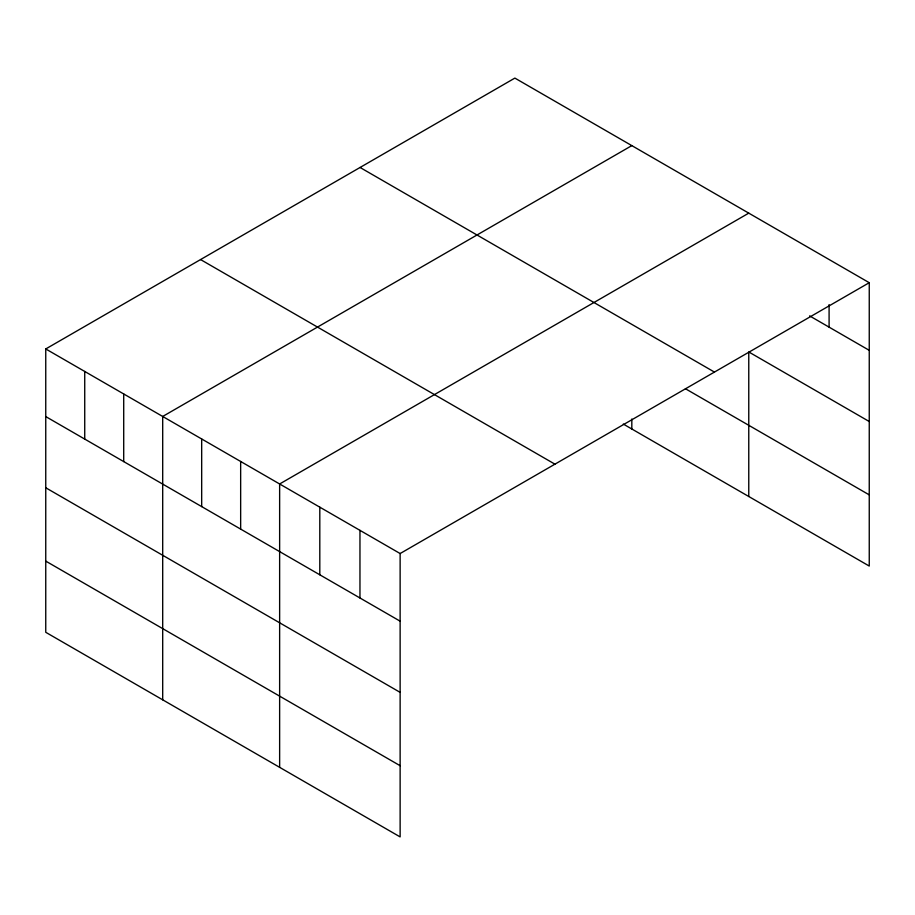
<?xml version="1.0" encoding="UTF-8"?>
<svg xmlns="http://www.w3.org/2000/svg" width="915" height="915" viewBox="0 0 915 915"><rect width="100%" height="100%" fill="white"/><g stroke="black" fill="none" stroke-linecap="round" stroke-linejoin="round"><path stroke-width="1.37" d="M45.75 348.947L400.13 553.541L400.13 836.905L45.75 632.299L45.75 348.947L514.87 78.095L869.25 282.701L869.25 566.053L623.287 424.057M631.819 145.611L162.698 416.462L162.698 699.826M748.767 213.138L279.635 483.978L279.635 767.342M400.13 553.541L869.25 282.701M809.615 315.892L869.25 350.331M869.25 421.518L748.767 351.955L748.767 496.49M360.064 167.479L714.443 372.073M685.415 388.726L869.25 494.866M200.557 259.563L554.936 464.168M45.75 416.577L400.13 621.171M45.75 487.764L400.13 692.358M45.75 561.112L400.13 765.706M829.093 304.592L829.093 327.135M631.819 419.013L631.819 428.975M359.961 530.357L359.961 597.987M319.804 507.162L319.804 574.792M240.656 461.469L240.656 529.099M201.677 438.971L201.677 506.601M123.708 393.953L123.708 461.583M84.729 371.456L84.729 439.086"/></g></svg>
